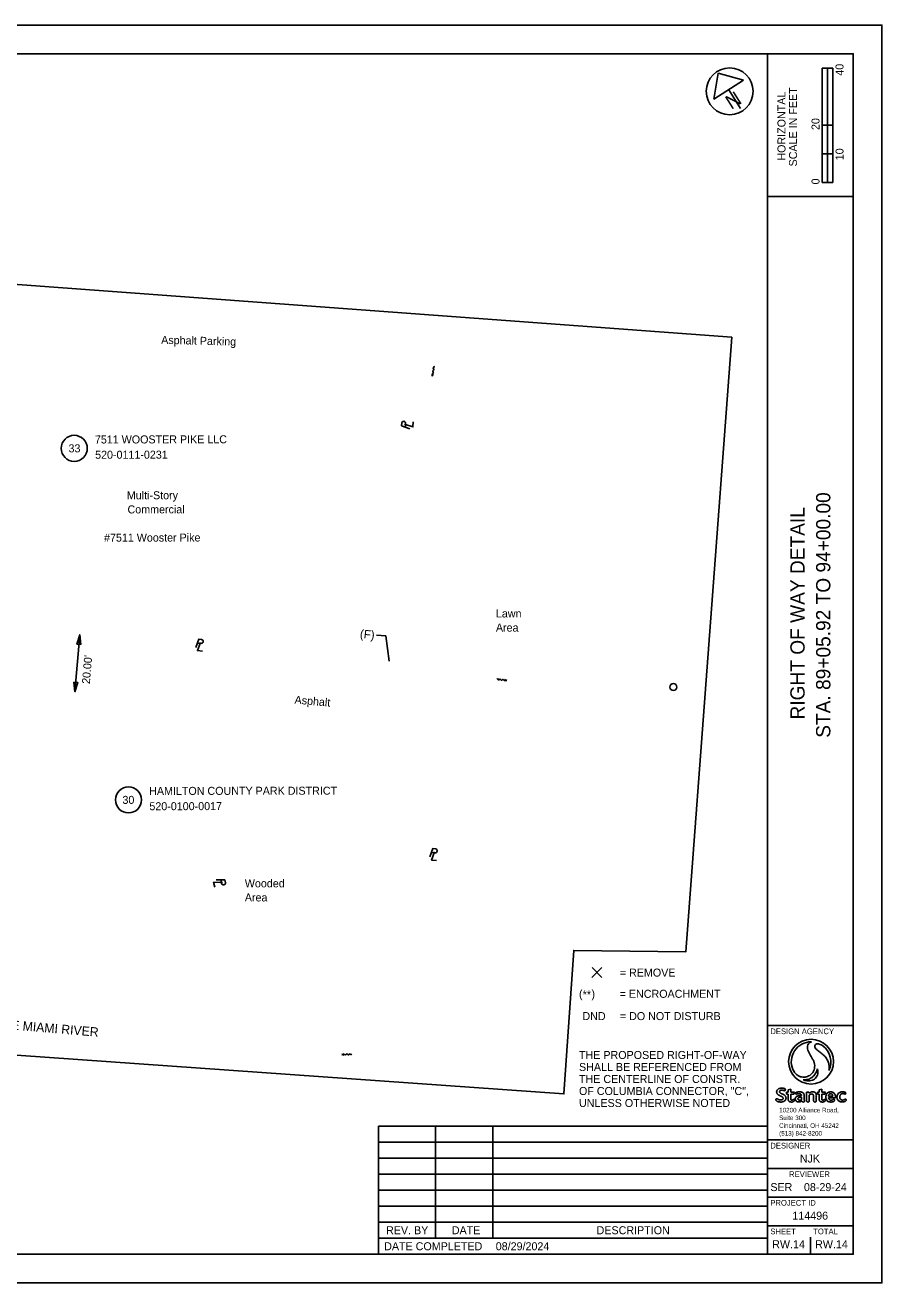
# Model space of a CAD drawing. Extents: x -0.5 to 55.4, y 0 to 22.
# Drawn here: x 19.02 to 34, y 0 to 22 of the extents above; entities that cross this region are included whole.
import ezdxf

# ---------------------------------------------------------------- set-up
doc = ezdxf.new("R2010")
doc.units = 0
for name, color, linetype in [('BD_P_Text', 7, 'Continuous'), ('DV_X_Property_Line', 7, 'Continuous'), ('PV_P_Text', 7, 'Continuous'), ('RD_P_Text', 7, 'Continuous'), ('RD_X_Text', 7, 'Continuous'), ('RW_X_Text', 7, 'Continuous'), ('SC_Scratch5', 7, 'Continuous'), ('SH_Border', 7, 'Continuous'), ('SH_Cut_Line', 7, 'Continuous'), ('SH_Data', 7, 'Continuous'), ('SH_Masking', 7, 'Continuous'), ('SH_Text', 7, 'Continuous'), ('SV_X_Mon_Cells_Found', 7, 'Continuous'), ('SV_X_Text', 7, 'Continuous')]:
    doc.layers.add(name, color=color, linetype=linetype)

msp = doc.modelspace()

# ---------------------------------------------------------------- linework, layer by layer
at = {"layer": 'BD_P_Text'}
for p, q in [((29.106, 5.515), (28.931, 5.342)), ((29.104, 5.34), (28.933, 5.518))]:
    msp.add_line(p, q, dxfattribs=at)
at = {"layer": 'DV_X_Property_Line'}
for p, q in [((25.667, 14.969), (25.672, 15.033)), ((25.701, 15.006), (25.701, 15.006)), ((22.029, 11.191), (22.094, 11.186)), ((22.066, 11.157), (22.066, 11.157)), ((26.123, 7.528), (26.188, 7.522)), ((26.16, 7.493), (26.16, 7.493)), ((22.439, 7.05), (22.454, 6.986)), ((22.418, 7.004), (22.418, 7.004))]:
    msp.add_line(p, q, dxfattribs=at)
for points in [[(25.745, 14.941), (25.6, 14.992), (25.604, 15.043)], [(25.654, 15.023), (25.799, 14.972), (25.805, 15.059)], [(22.001, 11.114), (22.053, 11.258), (22.105, 11.254)], [(22.084, 11.203), (22.032, 11.06), (22.119, 11.052)], [(26.095, 7.45), (26.147, 7.595), (26.198, 7.59)], [(26.178, 7.54), (26.126, 7.396), (26.213, 7.389)], [(22.357, 7.052), (22.51, 7.048), (22.522, 6.997)], [(22.468, 7.001), (22.315, 7.006), (22.335, 6.921)]]:
    msp.add_lwpolyline(points, dxfattribs=at)
for centre, start, end in [((25.637, 15.036), 356.057, 166.9142), ((22.096, 11.22), 265.5682, 76.4253), ((26.19, 7.557), 265.5682, 76.4253), ((22.488, 6.995), 193.6123, 4.4694)]:
    msp.add_arc(centre, 0.0345, start, end, dxfattribs=at)
at = {"layer": 'PV_P_Text'}
for p, q in [((26.138, 15.86), (26.134, 15.901)), ((26.134, 15.901), (26.155, 15.897)), ((26.155, 15.897), (26.138, 15.86)), ((27.399, 10.531), (27.402, 10.553)), ((27.44, 10.537), (27.399, 10.531)), ((27.402, 10.553), (27.44, 10.537)), ((24.559, 3.995), (24.599, 4.007)), ((24.599, 3.985), (24.559, 3.995)), ((24.599, 4.007), (24.599, 3.985))]:
    msp.add_line(p, q, dxfattribs=at)
for points in [[(26.145, 15.899), (26.145, 15.901), (26.152, 15.916), (26.157, 15.926), (26.142, 15.95), (26.167, 15.97), (26.151, 16.001), (26.163, 16.005), (26.167, 16.032)], [(27.4, 10.542), (27.399, 10.542), (27.383, 10.548), (27.373, 10.553), (27.35, 10.538), (27.328, 10.562), (27.298, 10.545), (27.294, 10.557), (27.266, 10.56)], [(24.599, 3.996), (24.6, 3.996), (24.617, 3.992), (24.627, 3.989), (24.648, 4.007), (24.673, 3.987), (24.701, 4.008), (24.706, 3.997), (24.734, 3.998)]]:
    msp.add_spline(points, degree=3, dxfattribs=at)
at = {"layer": 'RD_P_Text'}
for centre in [(19.877, 14.597), (20.826, 8.448)]:
    msp.add_circle(centre, 0.228, dxfattribs=at)
at = {"layer": 'SC_Scratch5'}
msp.add_lwpolyline([(6.549, 18.373), (5.576, 4.921), (28.439, 3.305), (28.611, 5.814), (30.572, 5.79), (31.376, 16.541)], close=True, dxfattribs=at)
at = {"layer": 'SH_Border'}
for p, q in [((32, 0.5), (32, 21.5)), ((32, 19), (33.5, 19)), ((32, 4.5), (33.5, 4.5)), ((32, 2.5), (33.5, 2.5)), ((32, 2), (33.5, 2)), ((32, 1.5), (33.5, 1.5)), ((32, 1), (33.5, 1))]:
    msp.add_line(p, q, dxfattribs=at)
msp.add_lwpolyline([(1.5, 21.5), (33.5, 21.5), (33.5, 0.5), (1.5, 0.5)], close=True, dxfattribs=at)
at = {"layer": 'SH_Cut_Line'}
msp.add_lwpolyline([(0, 0), (34, 0), (34, 22), (0, 22)], close=True, dxfattribs=at)
at = {"layer": 'SH_Data'}
for p, q in [((32.957, 19.25), (32.957, 21.25)), ((33.144, 21.25), (32.957, 21.25)), ((32.957, 20.25), (32.957, 21.25)), ((32.957, 21.25), (33.05, 21.25)), ((33.05, 21.25), (33.051, 21.25)), ((33.051, 21.25), (33.051, 20.25)), ((33.144, 21.25), (33.144, 19.25)), ((33.051, 20.25), (32.957, 20.25)), ((33.143, 20.25), (33.05, 20.25)), ((33.05, 20.25), (33.05, 19.75)), ((33.143, 19.75), (33.143, 20.25)), ((33.05, 19.75), (32.957, 19.75)), ((32.957, 19.75), (32.957, 19.25)), ((33.05, 19.25), (33.05, 19.75)), ((33.05, 19.75), (33.143, 19.75)), ((33.144, 19.25), (32.957, 19.25)), ((32.957, 19.25), (33.05, 19.25)), ((32.75, 3.5), (32.75, 3.5)), ((32.375, 0.675), (32.375, 0.675)), ((32.75, 0.5), (32.75, 0.8))]:
    msp.add_line(p, q, dxfattribs=at)
at = {"layer": 'SH_Masking'}
msp.add_circle((31.339, 20.843), 0.41, dxfattribs=at)
at = {"layer": 'SH_Text'}
for p, q in [((31.14, 21.159), (31.062, 20.706)), ((31.582, 21.035), (31.14, 21.159)), ((31.062, 20.706), (31.582, 21.035)), ((31.322, 20.87), (31.529, 20.544)), ((32.302, 3.358), (32.314, 3.392)), ((32.362, 3.336), (32.331, 3.336)), ((32.331, 3.336), (32.331, 3.303)), ((32.331, 3.303), (32.362, 3.303)), ((32.409, 3.389), (32.362, 3.376)), ((32.362, 3.376), (32.362, 3.336)), ((32.409, 3.336), (32.409, 3.389)), ((32.472, 3.336), (32.409, 3.336)), ((32.409, 3.219), (32.409, 3.303)), ((32.409, 3.303), (32.46, 3.303)), ((32.46, 3.303), (32.472, 3.336)), ((32.492, 3.325), (32.506, 3.297)), ((32.725, 3.337), (32.684, 3.337)), ((32.684, 3.337), (32.684, 3.184)), ((32.728, 3.317), (32.725, 3.337)), ((32.903, 3.336), (32.873, 3.336)), ((32.873, 3.336), (32.873, 3.303)), ((32.873, 3.303), (32.904, 3.303)), ((32.951, 3.389), (32.903, 3.376)), ((32.903, 3.376), (32.903, 3.336)), ((32.95, 3.219), (32.951, 3.303)), ((32.951, 3.336), (32.951, 3.389)), ((33.013, 3.336), (32.951, 3.336)), ((32.951, 3.303), (33.002, 3.303)), ((33.002, 3.303), (33.013, 3.336)), ((33.359, 3.296), (33.37, 3.327)), ((32.596, 3.247), (32.596, 3.209)), ((32.731, 3.184), (32.731, 3.285)), ((33.141, 3.265), (33.068, 3.265)), ((33.068, 3.236), (33.19, 3.236)), ((25.197, 2.74), (25.197, 0.5)), ((25.197, 2.74), (32, 2.74)), ((26.197, 2.74), (26.197, 0.78)), ((27.197, 2.74), (27.197, 0.78)), ((25.197, 2.46), (32, 2.46)), ((25.197, 2.18), (32, 2.18)), ((25.197, 1.9), (32, 1.9)), ((25.197, 1.62), (32, 1.62)), ((25.197, 1.34), (32, 1.34)), ((25.197, 1.06), (32, 1.06)), ((25.197, 0.78), (32, 0.78)), ((32, 0.5), (32, 0.5))]:
    msp.add_line(p, q, dxfattribs=at)
for points in [[(32.769, 4.215), (32.769, 4.215)], [(32.968, 4.147), (32.968, 4.147)]]:
    msp.add_lwpolyline(points, dxfattribs=at)
for centre, radius in [((31.339, 20.843), 0.41), ((32.762, 3.869), 0.392)]:
    msp.add_circle(centre, radius, dxfattribs=at)
for start, end in [(88.7666, 203.6845), (88.7601, 88.7666), (333.7815, 53.4326), (247.1184, 251.458)]:
    msp.add_arc((32.762, 3.869), 0.346, start, end, dxfattribs=at)
for points, degree in [([(32.769, 4.215), (32.761, 4.213), (32.741, 4.209), (32.715, 4.183), (32.696, 4.14), (32.699, 4.091), (32.716, 4.045), (32.742, 3.999), (32.768, 3.949), (32.798, 3.902), (32.819, 3.854), (32.828, 3.802), (32.822, 3.749), (32.807, 3.702), (32.777, 3.658), (32.739, 3.627), (32.698, 3.609), (32.661, 3.597), (32.62, 3.597), (32.575, 3.604), (32.53, 3.624), (32.482, 3.665), (32.459, 3.705), (32.445, 3.73)], 3), ([(32.769, 4.215), (32.769, 4.215), (32.769, 4.215), (32.769, 4.215)], 2), ([(33.072, 3.716), (33.075, 3.728), (33.08, 3.751), (33.079, 3.788), (33.076, 3.82), (33.066, 3.85), (33.055, 3.884), (33.036, 3.922), (33.008, 3.957), (32.971, 3.994), (32.926, 4.027), (32.879, 4.065), (32.841, 4.093), (32.828, 4.127), (32.828, 4.152), (32.841, 4.169), (32.857, 4.181), (32.879, 4.183), (32.905, 4.178), (32.936, 4.165), (32.957, 4.153), (32.968, 4.147)], 3), ([(32.627, 3.55), (32.636, 3.549), (32.656, 3.548), (32.69, 3.554), (32.728, 3.563), (32.763, 3.583), (32.795, 3.606), (32.824, 3.637), (32.849, 3.673), (32.865, 3.71), (32.869, 3.732), (32.872, 3.742)], 3), ([(32.872, 3.742), (32.874, 3.734), (32.881, 3.711), (32.882, 3.674), (32.876, 3.633), (32.855, 3.596), (32.827, 3.562), (32.786, 3.543), (32.742, 3.533), (32.697, 3.532), (32.666, 3.538), (32.652, 3.541)], 3), ([(32.314, 3.392), (32.312, 3.393), (32.302, 3.398), (32.284, 3.402), (32.262, 3.405), (32.242, 3.406), (32.225, 3.404), (32.209, 3.401), (32.193, 3.395), (32.179, 3.385), (32.168, 3.371), (32.162, 3.357), (32.16, 3.344), (32.161, 3.332), (32.163, 3.321), (32.168, 3.311), (32.174, 3.303), (32.181, 3.295), (32.19, 3.288), (32.201, 3.282), (32.214, 3.275), (32.229, 3.268), (32.244, 3.262), (32.256, 3.255), (32.266, 3.248), (32.272, 3.24), (32.274, 3.231), (32.274, 3.223), (32.27, 3.214), (32.263, 3.206), (32.25, 3.2), (32.236, 3.198), (32.219, 3.199), (32.205, 3.202), (32.194, 3.208), (32.184, 3.212), (32.178, 3.218), (32.172, 3.22), (32.166, 3.222), (32.161, 3.222), (32.155, 3.22), (32.15, 3.216), (32.146, 3.209), (32.146, 3.203), (32.147, 3.196), (32.152, 3.189), (32.162, 3.179), (32.181, 3.17), (32.203, 3.164), (32.226, 3.163), (32.245, 3.163), (32.262, 3.165), (32.277, 3.17), (32.293, 3.177), (32.308, 3.189), (32.319, 3.203), (32.324, 3.22), (32.325, 3.236), (32.323, 3.25), (32.317, 3.261), (32.311, 3.273), (32.299, 3.282), (32.286, 3.291), (32.271, 3.298), (32.255, 3.305), (32.239, 3.312), (32.225, 3.32), (32.216, 3.328), (32.212, 3.337), (32.211, 3.345), (32.213, 3.353), (32.219, 3.36), (32.226, 3.365), (32.236, 3.369), (32.248, 3.369), (32.26, 3.369), (32.271, 3.367), (32.282, 3.365), (32.293, 3.362), (32.299, 3.359), (32.302, 3.358)], 3), ([(32.362, 3.303), (32.362, 3.273), (32.362, 3.242), (32.362, 3.207), (32.364, 3.198), (32.367, 3.187), (32.373, 3.179), (32.38, 3.173), (32.387, 3.168), (32.398, 3.164), (32.413, 3.163), (32.429, 3.163), (32.445, 3.165), (32.457, 3.172), (32.466, 3.179), (32.47, 3.187), (32.471, 3.194), (32.469, 3.2), (32.466, 3.204), (32.462, 3.206), (32.458, 3.207), (32.453, 3.207), (32.448, 3.206), (32.444, 3.202), (32.439, 3.199), (32.433, 3.196), (32.427, 3.194), (32.42, 3.195), (32.415, 3.198), (32.41, 3.202), (32.408, 3.21), (32.408, 3.215), (32.409, 3.219)], 3), ([(32.601, 3.185), (32.601, 3.184), (32.601, 3.18), (32.605, 3.174), (32.611, 3.167), (32.621, 3.163), (32.632, 3.163), (32.642, 3.165), (32.646, 3.173), (32.646, 3.181), (32.644, 3.192), (32.641, 3.221), (32.643, 3.252), (32.643, 3.285), (32.639, 3.302), (32.63, 3.316), (32.62, 3.327), (32.604, 3.336), (32.584, 3.341), (32.56, 3.342), (32.536, 3.34), (32.513, 3.335), (32.498, 3.328), (32.492, 3.325)], 3), ([(32.506, 3.297), (32.508, 3.298), (32.515, 3.302), (32.526, 3.305), (32.539, 3.308), (32.551, 3.309), (32.564, 3.309), (32.576, 3.305), (32.586, 3.299), (32.593, 3.291), (32.596, 3.282), (32.596, 3.277), (32.596, 3.275)], 3), ([(32.731, 3.285), (32.732, 3.286), (32.736, 3.289), (32.743, 3.293), (32.754, 3.3), (32.766, 3.304), (32.78, 3.304), (32.792, 3.3), (32.801, 3.291), (32.806, 3.28), (32.808, 3.265), (32.807, 3.244), (32.808, 3.216), (32.806, 3.193), (32.807, 3.177), (32.813, 3.169), (32.822, 3.163), (32.833, 3.163), (32.844, 3.165), (32.853, 3.172), (32.855, 3.184), (32.853, 3.207), (32.854, 3.234), (32.854, 3.264), (32.855, 3.283), (32.852, 3.3), (32.847, 3.311), (32.839, 3.323), (32.825, 3.333), (32.809, 3.341), (32.79, 3.341), (32.772, 3.34), (32.757, 3.335), (32.743, 3.329), (32.734, 3.321), (32.729, 3.318), (32.728, 3.317)], 3), ([(32.904, 3.303), (32.904, 3.273), (32.903, 3.242), (32.904, 3.207), (32.905, 3.198), (32.909, 3.187), (32.915, 3.179), (32.922, 3.173), (32.929, 3.168), (32.94, 3.164), (32.955, 3.163), (32.971, 3.163), (32.987, 3.165), (32.999, 3.172), (33.008, 3.179), (33.012, 3.187), (33.012, 3.194), (33.011, 3.2), (33.008, 3.204), (33.004, 3.206), (33, 3.207), (32.995, 3.207), (32.99, 3.206), (32.986, 3.202), (32.981, 3.199), (32.975, 3.196), (32.969, 3.194), (32.962, 3.195), (32.957, 3.198), (32.952, 3.202), (32.95, 3.21), (32.95, 3.215), (32.95, 3.219)], 3), ([(33.19, 3.236), (33.19, 3.24), (33.19, 3.252), (33.188, 3.271), (33.183, 3.292), (33.173, 3.308), (33.162, 3.322), (33.147, 3.332), (33.129, 3.339), (33.108, 3.341), (33.088, 3.34), (33.069, 3.334), (33.052, 3.325), (33.038, 3.311), (33.028, 3.295), (33.023, 3.277), (33.021, 3.258), (33.021, 3.238), (33.025, 3.22), (33.032, 3.202), (33.043, 3.186), (33.06, 3.174), (33.081, 3.164), (33.106, 3.163), (33.128, 3.163), (33.147, 3.167), (33.162, 3.174), (33.173, 3.184), (33.177, 3.194), (33.175, 3.202), (33.171, 3.209), (33.164, 3.211), (33.158, 3.211), (33.151, 3.209), (33.142, 3.204), (33.132, 3.197), (33.119, 3.195), (33.108, 3.194), (33.096, 3.197), (33.087, 3.204), (33.078, 3.211), (33.072, 3.221), (33.069, 3.23), (33.068, 3.234), (33.068, 3.236)], 3), ([(33.068, 3.265), (33.068, 3.267), (33.068, 3.27), (33.068, 3.278), (33.071, 3.287), (33.076, 3.296), (33.085, 3.304), (33.097, 3.309), (33.11, 3.309), (33.123, 3.305), (33.133, 3.299), (33.138, 3.287), (33.14, 3.276), (33.141, 3.269), (33.141, 3.265)], 3), ([(33.37, 3.327), (33.366, 3.33), (33.356, 3.335), (33.337, 3.34), (33.312, 3.343), (33.287, 3.34), (33.262, 3.332), (33.242, 3.318), (33.227, 3.3), (33.218, 3.278), (33.215, 3.255), (33.216, 3.23), (33.225, 3.209), (33.237, 3.192), (33.254, 3.178), (33.277, 3.167), (33.304, 3.163), (33.329, 3.164), (33.35, 3.17), (33.366, 3.177), (33.377, 3.187), (33.377, 3.197), (33.377, 3.205), (33.372, 3.209), (33.367, 3.212), (33.361, 3.212), (33.354, 3.211), (33.347, 3.205), (33.337, 3.201), (33.327, 3.197), (33.314, 3.196), (33.299, 3.197), (33.285, 3.204), (33.275, 3.215), (33.266, 3.228), (33.264, 3.243), (33.262, 3.257), (33.266, 3.272), (33.271, 3.285), (33.28, 3.296), (33.291, 3.304), (33.304, 3.309), (33.319, 3.31), (33.334, 3.309), (33.348, 3.304), (33.356, 3.299), (33.359, 3.296)], 3), ([(32.596, 3.275), (32.593, 3.275), (32.583, 3.275), (32.566, 3.274), (32.545, 3.273), (32.526, 3.269), (32.508, 3.261), (32.492, 3.248), (32.485, 3.229), (32.486, 3.211), (32.489, 3.196), (32.498, 3.183), (32.512, 3.171), (32.531, 3.164), (32.551, 3.163), (32.57, 3.166), (32.584, 3.171), (32.594, 3.178), (32.598, 3.183), (32.601, 3.185)], 3), ([(32.596, 3.209), (32.595, 3.208), (32.591, 3.205), (32.583, 3.2), (32.571, 3.196), (32.559, 3.195), (32.549, 3.198), (32.541, 3.202), (32.537, 3.208), (32.533, 3.215), (32.533, 3.222), (32.534, 3.229), (32.539, 3.236), (32.546, 3.24), (32.555, 3.244), (32.566, 3.246), (32.578, 3.246), (32.589, 3.247), (32.594, 3.247), (32.596, 3.247)], 3), ([(32.684, 3.184), (32.685, 3.182), (32.686, 3.177), (32.689, 3.17), (32.698, 3.163), (32.71, 3.163), (32.722, 3.164), (32.729, 3.172), (32.731, 3.179), (32.731, 3.182), (32.731, 3.184)], 3)]:
    msp.add_open_spline(points, degree=degree, dxfattribs=at)
at = {"layer": 'SV_X_Mon_Cells_Found'}
msp.add_circle((30.355, 10.422), 0.06, dxfattribs=at)
at = {"layer": 'SV_X_Text'}
for p, q in [((19.973, 11.336), (19.888, 10.34)), ((25.326, 11.317), (25.16, 11.331)), ((25.382, 10.872), (25.326, 11.317))]:
    msp.add_line(p, q, dxfattribs=at)
for points in [[(19.994, 11.166), (19.973, 11.336), (19.924, 11.172)], [(19.867, 10.51), (19.888, 10.34), (19.937, 10.504)]]:
    msp.add_lwpolyline(points, close=True, dxfattribs=at)

# ---------------------------------------------------------------- texts
at = {"layer": 'BD_P_Text'}
for s, p in [('= REMOVE', (29.418, 5.357)), ('(   )', (28.704, 4.986)), ('**', (28.769, 4.974)), ('= ENCROACHMENT', (29.415, 4.986)), ('DND', (28.764, 4.596)), ('= DO NOT DISTURB', (29.419, 4.596))]:
    msp.add_text(s, height=0.14, rotation=0, dxfattribs=at).set_placement(p)
at = {"layer": 'RD_P_Text'}
for s, height, rotation, p in [('7511 WOOSTER PIKE LLC', 0.14, 0.0972, (20.238, 14.682)), ('33', 0.14, 0.0972, (19.777, 14.527)), ('HAMILTON COUNTY PARK DISTRICT', 0.14, 0.0972, (21.187, 8.534)), ('30', 0.14, 0.0972, (20.72, 8.378)), ('LITTLE MIAMI RIVER', 0.16, 355.2325, (18.211, 4.479))]:
    msp.add_text(s, height=height, rotation=rotation, dxfattribs=at).set_placement(p)
at = {"layer": 'RD_X_Text'}
for s, rotation, p in [('Asphalt Parking', 358.5849, (21.396, 16.426)), ('Multi-Story', 0.0972, (20.797, 13.706)), ('Commercial', 0.0972, (20.809, 13.459)), ('#7511 Wooster Pike', 0.0972, (20.398, 12.965)), ('Lawn', 0, (27.251, 11.639)), ('Area', 0, (27.251, 11.392)), ('Asphalt', 355.0972, (23.726, 10.133)), ('Wooded', 0, (22.86, 6.918)), ('Area', 0, (22.86, 6.672))]:
    msp.add_text(s, height=0.14, rotation=rotation, dxfattribs=at).set_placement(p)
at = {"layer": 'RW_X_Text'}
for s, p in [('520-0111-0231', (20.242, 14.415)), ('520-0100-0017', (21.191, 8.267))]:
    msp.add_text(s, height=0.14, rotation=0.0972, dxfattribs=at).set_placement(p)
at = {"layer": 'SH_Data'}
for s, height, p in [('40', 0.14, (33.33, 21.116)), ('SCALE IN FEET', 0.14, (32.517, 19.529)), ('HORIZONTAL', 0.14, (32.315, 19.63)), ('20', 0.14, (32.91, 20.166)), ('10', 0.14, (33.33, 19.637)), ('0', 0.14, (32.91, 19.214)), ('STA. 89+05.92 TO 94+00.00', 0.25, (33.1, 9.535)), ('RIGHT OF WAY DETAIL', 0.25, (32.65, 9.854))]:
    msp.add_text(s, height=height, rotation=90, dxfattribs=at).set_placement(p)
for s, height, p in [('DESIGN AGENCY', 0.1, (32.05, 4.35)), ('DESIGNER', 0.1, (32.05, 2.35)), ('NJK', 0.14, (32.565, 2.105)), ('REVIEWER', 0.1, (32.378, 1.85)), ('SER', 0.14, (32.05, 1.605)), ('08-29-24', 0.14, (32.638, 1.605)), ('PROJECT ID', 0.1, (32.05, 1.35)), ('114496', 0.14, (32.435, 1.105)), ('SHEET', 0.1, (32.05, 0.85)), ('TOTAL', 0.1, (32.8, 0.85)), ('RW.14', 0.14, (32.083, 0.605)), ('RW.14', 0.14, (32.833, 0.605))]:
    msp.add_text(s, height=height, dxfattribs=at).set_placement(p)
at = {"layer": 'SH_Text'}
for s, height, rotation, p in [('N', 0.25, 32.3133, (31.367, 20.516)), ('Suite 300', 0.0795, 360, (32.204, 2.847)), ('10200 Alliance Road,', 0.07948, 360, (32.204, 2.982)), ('Cincinnati, OH 45242', 0.07948, 360, (32.204, 2.711)), ('(513) 842-8200', 0.07948, 360, (32.204, 2.575))]:
    msp.add_text(s, height=height, rotation=rotation, dxfattribs=at).set_placement(p)
for s, p in [('THE PROPOSED RIGHT-OF-WAY ', (28.704, 3.916)), ('SHALL BE REFERENCED FROM ', (28.704, 3.706)), ('THE CENTERLINE OF CONSTR. ', (28.704, 3.496)), ('OF COLUMBIA CONNECTOR, "C", ', (28.704, 3.286)), ('UNLESS OTHERWISE NOTED', (28.704, 3.076)), ('REV. BY', (25.33, 0.85)), ('DATE', (26.48, 0.85)), ('DESCRIPTION', (29.012, 0.85)), ('DATE COMPLETED', (25.297, 0.57)), ('  08/29/2024                        ', (27.144, 0.57))]:
    msp.add_text(s, height=0.14, dxfattribs=at).set_placement(p)
at = {"layer": 'SV_X_Text'}
for s, height, rotation, p in [('(F)', 0.15, 353.6272, (24.867, 11.283)), ("20.00'", 0.14, 85.0972, (20.149, 10.471))]:
    msp.add_text(s, height=height, rotation=rotation, dxfattribs=at).set_placement(p)

doc.saveas('drawing.dxf')
